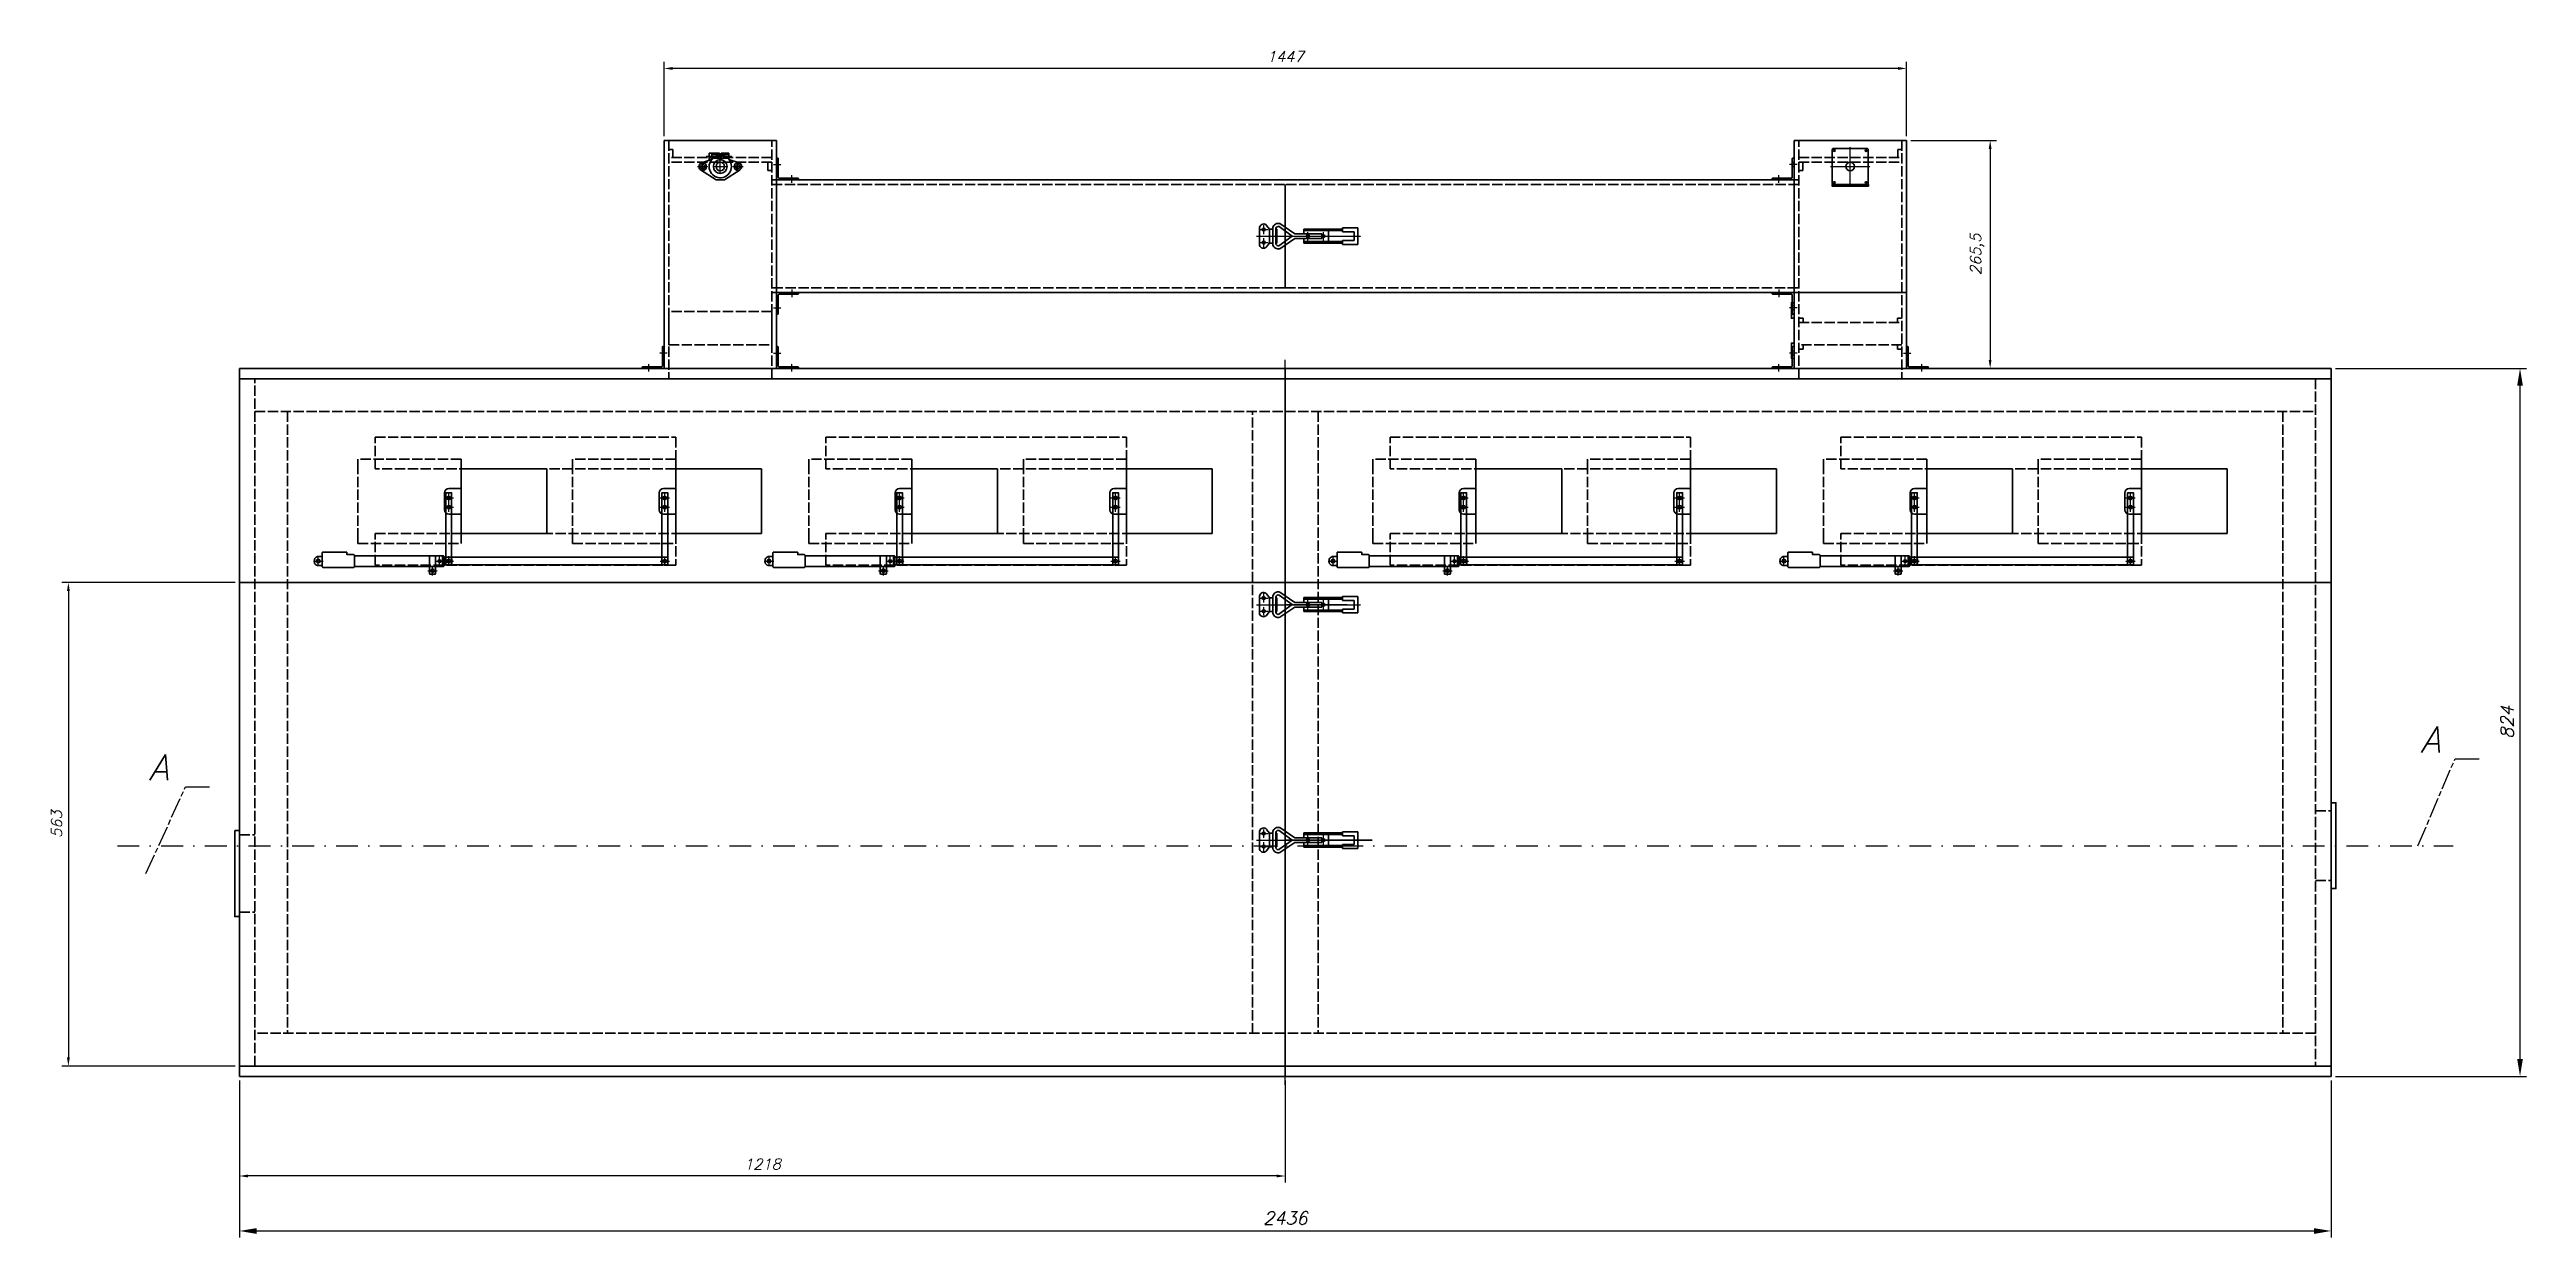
# Model space of a CAD drawing. Header units: millimetres. Extents: x 31 to 13852, y -4936 to 4514.
# Drawn here: x 3897 to 6781, y -254 to 1129 of the extents above; entities that cross this region are included whole.
import ezdxf

# ---------------------------------------------------------------- set-up
doc = ezdxf.new("R2010")
doc.units = ezdxf.units.MM
for name, pattern in [('ACAD_ISO02W100', [15, 12, -3]), ('ACAD_ISO08W100', [36, 24, -3, 6, -3]), ('CENTER', [50.8, 31.75, -6.35, 6.35, -6.35]), ('CENTER2', [1.125, 0.75, -0.125, 0.125, -0.125]), ('DASHDOTX2', [50.8, 25.4, -12.7, 0, -12.7])]:
    doc.linetypes.add(name, pattern=pattern)
for name, color, linetype, lineweight in [('ACABADO', 7, 'Continuous', 50), ('CORTE', 6, 'DASHDOTX2', 25), ('EJES', 1, 'ACAD_ISO08W100', 25), ('OCULTA', 3, 'ACAD_ISO02W100', 35), ('TEXTO', 1, 'Continuous', 35)]:
    doc.layers.add(name, color=color, linetype=linetype, lineweight=lineweight)
doc.styles.add('NORMAL', font='romans.shx', dxfattribs={"oblique": 15})
doc.dimstyles.new('ISO-25', dxfattribs={"dimtxt": 3, "dimasz": 4, "dimexe": 1.5, "dimexo": 1, "dimgap": 1.5, "dimtad": 1, "dimdec": 1, "dimtxsty": 'NORMAL', "dimcen": 0, "dimclrd": 6, "dimclre": 6, "dimclrt": 256, "dimadec": 0, "dimazin": 0, "dimtfac": 1, "dimtdec": 1, "dimtmove": 0, "dimatfit": 3, "dimfxl": 1, "dimlwd": 25, "dimlwe": 25, "dimarcsym": 0})
doc.dimstyles.new('ISO-25 (1-2)', dxfattribs={"dimtxt": 2.5, "dimasz": 2, "dimexe": 1.5, "dimexo": 1, "dimgap": 1.5, "dimtad": 1, "dimdec": 1, "dimtxsty": 'NORMAL', "dimcen": 0, "dimclrd": 6, "dimclre": 6, "dimclrt": 256, "dimadec": 0, "dimazin": 0, "dimtfac": 1, "dimtdec": 1, "dimtmove": 0, "dimatfit": 3, "dimfxl": 1, "dimlwd": 25, "dimlwe": 25, "dimarcsym": 0})

# ---------------------------------------------------------------- blocks, each defined once
blk = doc.blocks.new('*D7')
at = {"layer": 'Defpoints', "color": 0, "transparency": 16777216}
for p in [(4117.8, -66.4), (6553.8, -66.4), (6553.8, -246.4)]:
    blk.add_point(p, dxfattribs=at)
at = {"layer": 'TEXTO', "color": 6, "lineweight": 25, "transparency": 16777216}
for p, q in [((4117.8, -71.4), (4117.8, -253.9)), ((6553.8, -71.4), (6553.8, -253.9)), ((4137.8, -246.4), (6533.8, -246.4))]:
    blk.add_line(p, q, dxfattribs=at)
at = {"layer": 'TEXTO', "color": 6, "transparency": 16777216}
for points in [[(4137.8, -243.1), (4137.8, -249.8), (4117.8, -246.4)], [(6533.8, -243.1), (6533.8, -249.8), (6553.8, -246.4)]]:
    blk.add_solid(points, dxfattribs=at)
at = {"layer": 'TEXTO', "transparency": 16777216, "insert": (5335.8, -231.4), "char_height": 15, "attachment_point": 5, "style": 'NORMAL'}
blk.add_mtext('2436', dxfattribs=at)
blk = doc.blocks.new('*D8')
at = {"layer": 'Defpoints', "color": 0, "transparency": 16777216}
for p in [(6553.8, 757.6), (6773.8, 757.6), (6553.8, -66.4)]:
    blk.add_point(p, dxfattribs=at)
at = {"layer": 'TEXTO', "color": 6, "lineweight": 25, "transparency": 16777216}
for p, q in [((6558.8, 757.6), (6781.3, 757.6)), ((6773.8, -46.4), (6773.8, 737.6)), ((6558.8, -66.4), (6781.3, -66.4))]:
    blk.add_line(p, q, dxfattribs=at)
at = {"layer": 'TEXTO', "color": 6, "transparency": 16777216}
for points in [[(6770.5, 737.6), (6777.1, 737.6), (6773.8, 757.6)], [(6770.5, -46.4), (6777.1, -46.4), (6773.8, -66.4)]]:
    blk.add_solid(points, dxfattribs=at)
at = {"layer": 'TEXTO', "transparency": 16777216, "insert": (6758.8, 345.6), "char_height": 15, "attachment_point": 5, "rotation": 90, "style": 'NORMAL'}
blk.add_mtext('824', dxfattribs=at)
blk = doc.blocks.new('*D115')
at = {"layer": 'Defpoints', "color": 0, "transparency": 16777216}
for p in [(4117.8, 508.6), (3918.5, -54.4), (4117.8, -54.4)]:
    blk.add_point(p, dxfattribs=at)
at = {"layer": 'TEXTO', "color": 6, "lineweight": 25, "transparency": 16777216}
for p, q in [((4112.8, 508.6), (3911, 508.6)), ((3918.5, 498.6), (3918.5, -44.4)), ((4112.8, -54.4), (3911, -54.4))]:
    blk.add_line(p, q, dxfattribs=at)
at = {"layer": 'TEXTO', "color": 6, "transparency": 16777216}
for points in [[(3916.9, 498.6), (3920.2, 498.6), (3918.5, 508.6)], [(3916.9, -44.4), (3920.2, -44.4), (3918.5, -54.4)]]:
    blk.add_solid(points, dxfattribs=at)
at = {"layer": 'TEXTO', "transparency": 16777216, "insert": (3904.8, 227.1), "char_height": 12.5, "attachment_point": 5, "rotation": 90, "style": 'NORMAL'}
blk.add_mtext('563', dxfattribs=at)
blk = doc.blocks.new('*U10')
at = {"layer": 'EJES', "color": 0, "linetype": 'CENTER2', "transparency": 16777216}
for p, q in [((-5.6, 0), (-0.4, 0)), ((0, 0.4), (0, 5.6)), ((0.4, 0), (5.6, 0)), ((0, -5.6), (0, -0.4))]:
    blk.add_line(p, q, dxfattribs=at)
at = {"layer": 'EJES', "color": 0, "linetype": 'Continuous', "transparency": 16777216}
for p, q in [((-0.2, 0), (0.2, 0)), ((0, -0.2), (0, 0.2))]:
    blk.add_line(p, q, dxfattribs=at)
blk = doc.blocks.new('*U11')
at = {"layer": 'EJES', "color": 0, "linetype": 'CENTER2', "transparency": 16777216}
for p, q in [((-5.5, 0), (-0.4, 0)), ((0, 0.4), (0, 5.5)), ((0.4, 0), (5.5, 0)), ((0, -5.5), (0, -0.4))]:
    blk.add_line(p, q, dxfattribs=at)
at = {"layer": 'EJES', "color": 0, "linetype": 'Continuous', "transparency": 16777216}
for p, q in [((-0.2, 0), (0.2, 0)), ((0, -0.2), (0, 0.2))]:
    blk.add_line(p, q, dxfattribs=at)
blk = doc.blocks.new('*U12')
at = {"layer": 'EJES', "color": 0, "linetype": 'CENTER2', "transparency": 16777216}
for p, q in [((-5.1, 0), (-0.3, 0)), ((0, 0.3), (0, 5.1)), ((0.3, 0), (5.1, 0)), ((0, -5.1), (0, -0.3))]:
    blk.add_line(p, q, dxfattribs=at)
at = {"layer": 'EJES', "color": 0, "linetype": 'Continuous', "transparency": 16777216}
for p, q in [((-0.2, 0), (0.2, 0)), ((0, -0.2), (0, 0.2))]:
    blk.add_line(p, q, dxfattribs=at)
blk = doc.blocks.new('*U13')
at = {"layer": 'EJES', "color": 0, "linetype": 'CENTER2', "transparency": 16777216}
for p, q in [((-5.6, 0), (-0.8, 0)), ((0, 0.8), (0, 5.6)), ((0.8, 0), (5.6, 0)), ((0, -5.6), (0, -0.8))]:
    blk.add_line(p, q, dxfattribs=at)
at = {"layer": 'EJES', "color": 0, "linetype": 'Continuous', "transparency": 16777216}
for p, q in [((-0.4, 0), (0.4, 0)), ((0, -0.4), (0, 0.4))]:
    blk.add_line(p, q, dxfattribs=at)
blk = doc.blocks.new('LINEAL ACTUATOR 100 mm')
for p, q in [((125, -6.8), (125, 13.5)), ((132.1, 13.5), (132.1, -6.8)), ((131, -7.9), (126.1, -7.9))]:
    blk.add_line(p, q)
for points in [[(-1.4, 12.6), (-5.6, 12.6, 0.276904), (-9.1, 9.2), (-9.1, 5.2, 0.221109), (-5.6, 2.4), (-1.4, 2.4)], [(-1.4, 2.4), (-1.4, 2.4, -0.263959), (0, 1.3), (0, 13, -0.125426), (-1.4, 12.6)], [(36.5, 15, -0.414214), (37.6, 13.9), (37.6, 1.1, -0.414214), (36.5, 0), (1.1, 0, -0.414214), (0, 1.1), (0, 16.9, -0.414214), (1.1, 18), (27.8, 18, -0.414214), (28.9, 16.9), (28.9, 15), (36.5, 15)]]:
    blk.add_lwpolyline(points, format="xyb")
blk.add_lwpolyline([(140.2, 13.6), (37.6, 13.5), (37.6, 1.2), (140.2, 1.2)], close=True)
for points in [[(140.2, 13.5), (141, 13.5, -0.414214), (142.1, 12.4), (142.1, 2.3, -0.414214), (141, 1.2), (140.2, 1.2)], [(142.1, 2.9), (150, 2.9, 0.317191), (150, 12), (142.1, 12)]]:
    blk.add_lwpolyline(points, format="xyb", close=True)
for centre, radius in [((-4.6, 7.5), 2.12), ((136.7, 7.4), 1.64), ((147.4, 7.4), 2.12), ((128.6, -3.7), 2)]:
    blk.add_circle(centre, radius)
for centre, start, end in [((126.1, -6.8), 180, 270), ((131, -6.8), 270, 0)]:
    blk.add_arc(centre, 1.1, start, end)
at = {"layer": 'EJES', "linetype": 'CENTER2'}
for name, p in [('*U10', (-4.6, 7.5)), ('*U11', (128.6, -3.7)), ('*U12', (136.7, 7.4)), ('*U13', (147.4, 7.4))]:
    blk.add_blockref(name, p, dxfattribs=at)
blk = doc.blocks.new('*U119')
at = {"layer": 'EJES', "color": 0, "linetype": 'CENTER2', "transparency": 16777216}
for p, q in [((-5.5, 0), (-0.4, 0)), ((0, 0.4), (0, 5.5)), ((0.4, 0), (5.5, 0)), ((0, -5.5), (0, -0.4))]:
    blk.add_line(p, q, dxfattribs=at)
at = {"layer": 'EJES', "color": 0, "linetype": 'Continuous', "transparency": 16777216}
for p, q in [((-0.2, 0), (0.2, 0)), ((0, -0.2), (0, 0.2))]:
    blk.add_line(p, q, dxfattribs=at)
blk = doc.blocks.new('*U120')
at = {"layer": 'EJES', "color": 0, "linetype": 'CENTER2', "transparency": 16777216}
for p, q in [((-5.5, 0), (-0.4, 0)), ((0, 0.4), (0, 5.5)), ((0.4, 0), (5.5, 0)), ((0, -5.5), (0, -0.4))]:
    blk.add_line(p, q, dxfattribs=at)
at = {"layer": 'EJES', "color": 0, "linetype": 'Continuous', "transparency": 16777216}
for p, q in [((-0.2, 0), (0.2, 0)), ((0, -0.2), (0, 0.2))]:
    blk.add_line(p, q, dxfattribs=at)
blk = doc.blocks.new('*U121')
at = {"layer": 'EJES', "color": 0, "linetype": 'CENTER2', "transparency": 16777216}
for p, q in [((-5.5, 0), (-0.4, 0)), ((0, 0.4), (0, 5.5)), ((0.4, 0), (5.5, 0)), ((0, -5.5), (0, -0.4))]:
    blk.add_line(p, q, dxfattribs=at)
at = {"layer": 'EJES', "color": 0, "linetype": 'Continuous', "transparency": 16777216}
for p, q in [((-0.2, 0), (0.2, 0)), ((0, -0.2), (0, 0.2))]:
    blk.add_line(p, q, dxfattribs=at)
blk = doc.blocks.new('*U122')
at = {"layer": 'EJES', "color": 0, "linetype": 'CENTER2', "transparency": 16777216}
for p, q in [((-5.5, 0), (-0.4, 0)), ((0, 0.4), (0, 5.5)), ((0.4, 0), (5.5, 0)), ((0, -5.5), (0, -0.4))]:
    blk.add_line(p, q, dxfattribs=at)
at = {"layer": 'EJES', "color": 0, "linetype": 'Continuous', "transparency": 16777216}
for p, q in [((-0.2, 0), (0.2, 0)), ((0, -0.2), (0, 0.2))]:
    blk.add_line(p, q, dxfattribs=at)
blk = doc.blocks.new('*U123')
at = {"layer": 'EJES', "color": 0, "linetype": 'CENTER2', "transparency": 16777216}
for p, q in [((-5.5, 0), (-0.4, 0)), ((0, 0.4), (0, 5.5)), ((0.4, 0), (5.5, 0)), ((0, -5.5), (0, -0.4))]:
    blk.add_line(p, q, dxfattribs=at)
at = {"layer": 'EJES', "color": 0, "linetype": 'Continuous', "transparency": 16777216}
for p, q in [((-0.2, 0), (0.2, 0)), ((0, -0.2), (0, 0.2))]:
    blk.add_line(p, q, dxfattribs=at)
blk = doc.blocks.new('*U117')
at = {"layer": 'ACABADO'}
for p, q in [((120, 37.6), (120, 15.1)), ((120, 37.6), (220, 37.6)), ((220, 37.6), (220, -37.4)), ((370, 37.6), (370, 15.1)), ((370, 37.6), (470, 37.6)), ((470, 37.6), (470, -37.4)), ((100.7, 9.9), (100.7, -10.1)), ((105.7, 14.9), (120, 14.9)), ((120, -14.9), (120, 15)), ((350.7, 9.9), (350.7, -10.1)), ((355.7, 14.9), (370, 14.9)), ((370, -14.9), (370, 15)), ((105.7, -15.1), (120, -15.1)), ((120, -14.9), (120, -37.4)), ((355.7, -15.1), (370, -15.1)), ((370, -14.9), (370, -37.4)), ((220, -37.4), (120, -37.4)), ((470, -37.4), (370, -37.4))]:
    blk.add_line(p, q, dxfattribs=at)
for points in [[(102.4, -74.2), (109.1, -74.2), (109.1, 9.9), (102.4, 9.9)], [(354, -74.2), (360.7, -74.2), (360.7, 9.9), (354, 9.9)], [(102.4, -65.1), (360.7, -65.1), (360.7, -74.2), (102.4, -74.2)]]:
    blk.add_lwpolyline(points, close=True, dxfattribs=at)
for centre in [(105.7, 3.8), (357.3, 3.8), (105.7, -6.9), (357.3, -6.9), (357.3, -69.7)]:
    blk.add_circle(centre, 2, dxfattribs=at)
for centre, start, end in [((105.7, 9.9), 90, 180), ((355.7, 9.9), 90, 180), ((105.7, -10.1), 180, 270), ((355.7, -10.1), 180, 270)]:
    blk.add_arc(centre, 5, start, end, dxfattribs=at)
at = {"layer": 'OCULTA'}
for p, q in [((120, 49), (0, 49)), ((0, 49), (0, 43.5)), ((0, -43.5), (0, 43.5)), ((120, 43.5), (120, 49)), ((120, 43.5), (120, -43.5)), ((370, 49), (250, 49)), ((250, 49), (250, 43.5)), ((250, -43.5), (250, 43.5)), ((370, 43.5), (370, 49)), ((370, 43.5), (370, -43.5)), ((0, -43.5), (0, -49)), ((0, -49), (120, -49)), ((120, -49), (120, -43.5)), ((250, -43.5), (250, -49)), ((250, -49), (370, -49)), ((370, -49), (370, -43.5))]:
    blk.add_line(p, q, dxfattribs=at)
for points in [[(20, 74.6), (370, 74.6), (370, 37.6), (20, 37.6)], [(20, -37.4), (370, -37.4), (370, -74.4), (20, -74.4)]]:
    blk.add_lwpolyline(points, close=True, dxfattribs=at)
at = {"layer": 'ACABADO'}
blk.add_blockref('LINEAL ACTUATOR 100 mm', (-41.7, -77.1), dxfattribs=at)
at = {"layer": 'EJES', "linetype": 'CENTER2'}
for name, p in [('*U119', (105.7, 3.8)), ('*U121', (357.3, 3.8)), ('*U120', (105.7, -6.9)), ('*U122', (357.3, -6.9)), ('*U123', (357.3, -69.7))]:
    blk.add_blockref(name, p, dxfattribs=at)
blk = doc.blocks.new('*U118')
at = {"layer": 'EJES', "color": 0, "linetype": 'ByBlock', "lineweight": -2, "transparency": 16777216}
for p in [(0, 0), (525, 0)]:
    blk.add_blockref('*U117', p, dxfattribs=at)
blk = doc.blocks.new('Windows')
at = {"layer": 'EJES'}
blk.add_blockref('*U118', (4255.8, 603), dxfattribs=at)
blk = doc.blocks.new('*U132')
at = {"layer": 'EJES', "color": 0, "linetype": 'CENTER2', "transparency": 16777216}
blk.add_line((0, -23.1), (0, 23.1), dxfattribs=at)
blk = doc.blocks.new('*U133')
at = {"layer": 'EJES', "color": 0, "linetype": 'CENTER2', "transparency": 16777216}
blk.add_line((-23.1, 0), (23.1, 0), dxfattribs=at)
blk = doc.blocks.new('*U134')
at = {"layer": 'ACABADO'}
blk.add_circle((0, 0), 1, dxfattribs=at)
blk = doc.blocks.new('*U135')
at = {"layer": 'ACABADO', "color": 0, "linetype": 'ByBlock', "lineweight": -2, "transparency": 16777216}
for p, rotation in [((6131.5, 906.8), 180), ((6168.6, 906.8), 90), ((6131.5, 869.6), 269.9999999999999)]:
    blk.add_blockref('*U134', p, dxfattribs=dict(at, rotation=rotation))
blk.add_blockref('*U134', (6168.6, 869.6), dxfattribs=at)
blk = doc.blocks.new('*U148')
at = {"layer": 'EJES', "color": 0, "linetype": 'CENTER2', "transparency": 16777216}
blk.add_line((-16.5, 0), (13.5, 0), dxfattribs=at)
blk = doc.blocks.new('*U149')
at = {"layer": 'EJES', "color": 0, "linetype": 'CENTER2', "transparency": 16777216}
for p, q in [((-8.5, 0), (-1, 0)), ((0, 1), (0, 8.5)), ((1, 0), (8.5, 0)), ((0, -8.5), (0, -1))]:
    blk.add_line(p, q, dxfattribs=at)
at = {"layer": 'EJES', "color": 0, "linetype": 'Continuous', "transparency": 16777216}
for p, q in [((-0.5, 0), (0.5, 0)), ((0, -0.5), (0, 0.5))]:
    blk.add_line(p, q, dxfattribs=at)
blk = doc.blocks.new('*U150')
at = {"layer": 'EJES', "color": 0, "linetype": 'CENTER2', "transparency": 16777216}
for p, q in [((-6, 0), (-0.5, 0)), ((0, 0.5), (0, 6)), ((0.5, 0), (6, 0)), ((0, -6), (0, -0.5))]:
    blk.add_line(p, q, dxfattribs=at)
at = {"layer": 'EJES', "color": 0, "linetype": 'Continuous', "transparency": 16777216}
for p, q in [((-0.25, 0), (0.25, 0)), ((0, -0.25), (0, 0.25))]:
    blk.add_line(p, q, dxfattribs=at)
blk = doc.blocks.new('*U151')
at = {"layer": 'EJES', "color": 0, "linetype": 'CENTER2', "transparency": 16777216}
for p, q in [((-6, 0), (-0.5, 0)), ((0, 0.5), (0, 6)), ((0.5, 0), (6, 0)), ((0, -6), (0, -0.5))]:
    blk.add_line(p, q, dxfattribs=at)
at = {"layer": 'EJES', "color": 0, "linetype": 'Continuous', "transparency": 16777216}
for p, q in [((-0.25, 0), (0.25, 0)), ((0, -0.25), (0, 0.25))]:
    blk.add_line(p, q, dxfattribs=at)
blk = doc.blocks.new('*D152')
at = {"layer": 'Defpoints', "color": 0, "transparency": 16777216}
for p in [(6059.3, 1023.1), (6059.3, 757.6), (6156.7, 757.6)]:
    blk.add_point(p, dxfattribs=at)
at = {"layer": 'TEXTO', "color": 6, "lineweight": 25, "transparency": 16777216}
for p, q in [((6064.3, 1023.1), (6164.2, 1023.1)), ((6156.7, 1013.1), (6156.7, 767.6)), ((6064.3, 757.6), (6164.2, 757.6))]:
    blk.add_line(p, q, dxfattribs=at)
at = {"layer": 'TEXTO', "color": 6, "transparency": 16777216}
for points in [[(6155, 1013.1), (6158.3, 1013.1), (6156.7, 1023.1)], [(6155, 767.6), (6158.3, 767.6), (6156.7, 757.6)]]:
    blk.add_solid(points, dxfattribs=at)
at = {"layer": 'TEXTO', "transparency": 16777216, "insert": (6141.7, 890.3), "char_height": 12.5, "attachment_point": 5, "rotation": 90, "style": 'NORMAL'}
blk.add_mtext('265,5', dxfattribs=at)
blk = doc.blocks.new('*D153')
at = {"layer": 'Defpoints', "color": 0, "transparency": 16777216}
for p in [(4612.3, 1106.8), (4612.3, 1023.1), (6059.3, 1023.1)]:
    blk.add_point(p, dxfattribs=at)
at = {"layer": 'TEXTO', "color": 6, "lineweight": 25, "transparency": 16777216}
for p, q in [((4612.3, 1028.1), (4612.3, 1114.3)), ((6049.3, 1106.8), (4622.3, 1106.8)), ((6059.3, 1028.1), (6059.3, 1114.3))]:
    blk.add_line(p, q, dxfattribs=at)
at = {"layer": 'TEXTO', "color": 6, "transparency": 16777216}
for points in [[(4622.3, 1108.5), (4622.3, 1105.1), (4612.3, 1106.8)], [(6049.3, 1108.5), (6049.3, 1105.1), (6059.3, 1106.8)]]:
    blk.add_solid(points, dxfattribs=at)
at = {"layer": 'TEXTO', "transparency": 16777216, "insert": (5335.8, 1120.6), "char_height": 12.5, "attachment_point": 5, "style": 'NORMAL'}
blk.add_mtext('1447', dxfattribs=at)
blk = doc.blocks.new('*U154')
at = {"layer": 'EJES', "color": 0, "linetype": 'CENTER', "transparency": 16777216}
blk.add_line((0, -422), (0, 422), dxfattribs=at)
blk = doc.blocks.new('*D163')
at = {"layer": 'Defpoints', "color": 0, "transparency": 16777216}
for p in [(4117.8, -66.4), (5335.8, -66.4), (4117.8, -182.4)]:
    blk.add_point(p, dxfattribs=at)
at = {"layer": 'TEXTO', "color": 6, "lineweight": 25, "transparency": 16777216}
for p, q in [((4117.8, -71.4), (4117.8, -189.9)), ((5335.8, -71.4), (5335.8, -189.9)), ((5325.8, -182.4), (4127.8, -182.4))]:
    blk.add_line(p, q, dxfattribs=at)
at = {"layer": 'TEXTO', "color": 6, "transparency": 16777216}
for points in [[(4127.8, -180.7), (4127.8, -184.1), (4117.8, -182.4)], [(5325.8, -180.7), (5325.8, -184.1), (5335.8, -182.4)]]:
    blk.add_solid(points, dxfattribs=at)
at = {"layer": 'TEXTO', "transparency": 16777216, "insert": (4726.8, -168.6), "char_height": 12.5, "attachment_point": 5, "style": 'NORMAL'}
blk.add_mtext('1218', dxfattribs=at)
blk = doc.blocks.new('*U172')
at = {"layer": 'EJES', "color": 0, "linetype": 'CENTER2', "transparency": 16777216}
blk.add_line((4.5, 0), (-4.5, 0), dxfattribs=at)
blk = doc.blocks.new('*U169')
at = {"layer": 'EJES', "color": 0, "linetype": 'CENTER2', "transparency": 16777216}
blk.add_line((0, -4.5), (0, 4.5), dxfattribs=at)
blk = doc.blocks.new('L Angle')
at = {"layer": 'ACABADO'}
for p, q in [((5926.3, 782.5), (5926.3, 760.6)), ((5928.3, 783), (5926.8, 783)), ((5902.9, 757.6), (5902.9, 759.1)), ((5903.4, 759.6), (5925.3, 759.6))]:
    blk.add_line(p, q, dxfattribs=at)
for centre, radius, start, end in [((5926.8, 782.5), 0.5, 90, 180), ((5903.4, 759.1), 0.5, 90, 180), ((5925.3, 760.6), 1, 270, 0)]:
    blk.add_arc(centre, radius, start, end, dxfattribs=at)
at = {"layer": 'OCULTA'}
for p, q in [((5907.9, 757.6), (5907.9, 759.6)), ((5912.9, 757.6), (5912.9, 759.6)), ((5928.3, 778), (5926.3, 778)), ((5928.3, 773), (5926.3, 773))]:
    blk.add_line(p, q, dxfattribs=at)
at = {"layer": 'EJES', "linetype": 'CENTER2'}
blk.add_blockref('*U169', (5910.4, 758.6), dxfattribs=at)
blk = doc.blocks.new('L Angle 1')
at = {"layer": 'EJES'}
blk.add_blockref('L Angle', (-5928.3, -757.6), dxfattribs=at)
at = {"layer": 'EJES', "linetype": 'CENTER2'}
blk.add_blockref('*U172', (-1, 17.9), dxfattribs=at)
blk = doc.blocks.new('*U185')
at = {"layer": 'EJES', "color": 0, "linetype": 'CENTER2', "transparency": 16777216}
blk.add_line((-60.1, 0), (61.2, 0), dxfattribs=at)
blk = doc.blocks.new('*U181')
at = {"layer": 'EJES', "color": 0, "linetype": 'CENTER2', "transparency": 16777216}
for p, q in [((-5.1969, 0), (-0.33938, 0)), ((0, 0.33938), (0, 5.1969)), ((0.33938, 0), (5.1969, 0)), ((0, -5.1969), (0, -0.33938))]:
    blk.add_line(p, q, dxfattribs=at)
at = {"layer": 'EJES', "color": 0, "linetype": 'Continuous', "transparency": 16777216}
for p, q in [((-0.16969, 0), (0.16969, 0)), ((0, -0.16969), (0, 0.16969))]:
    blk.add_line(p, q, dxfattribs=at)
blk = doc.blocks.new('*U182')
at = {"layer": 'EJES', "color": 0, "linetype": 'CENTER2', "transparency": 16777216}
for p, q in [((-5.1969, 0), (-0.33938, 0)), ((0, 0.33938), (0, 5.1969)), ((0.33938, 0), (5.1969, 0)), ((0, -5.1969), (0, -0.33938))]:
    blk.add_line(p, q, dxfattribs=at)
at = {"layer": 'EJES', "color": 0, "linetype": 'Continuous', "transparency": 16777216}
for p, q in [((-0.16969, 0), (0.16969, 0)), ((0, -0.16969), (0, 0.16969))]:
    blk.add_line(p, q, dxfattribs=at)
blk = doc.blocks.new('*U183')
at = {"layer": 'EJES', "color": 0, "linetype": 'CENTER2', "transparency": 16777216}
for p, q in [((-5.1969, 0), (-0.33938, 0)), ((0, 0.33938), (0, 5.1969)), ((0.33938, 0), (5.1969, 0)), ((0, -5.1969), (0, -0.33938))]:
    blk.add_line(p, q, dxfattribs=at)
at = {"layer": 'EJES', "color": 0, "linetype": 'Continuous', "transparency": 16777216}
for p, q in [((-0.16969, 0), (0.16969, 0)), ((0, -0.16969), (0, 0.16969))]:
    blk.add_line(p, q, dxfattribs=at)
blk = doc.blocks.new('*U184')
at = {"layer": 'EJES', "color": 0, "linetype": 'CENTER2', "transparency": 16777216}
for p, q in [((-5.1969, 0), (-0.33938, 0)), ((0, 0.33938), (0, 5.1969)), ((0.33938, 0), (5.1969, 0)), ((0, -5.1969), (0, -0.33938))]:
    blk.add_line(p, q, dxfattribs=at)
at = {"layer": 'EJES', "color": 0, "linetype": 'Continuous', "transparency": 16777216}
for p, q in [((-0.16969, 0), (0.16969, 0)), ((0, -0.16969), (0, 0.16969))]:
    blk.add_line(p, q, dxfattribs=at)
blk = doc.blocks.new('Tirador')
at = {"layer": 'ACABADO'}
for p, q in [((-19.9, 10.8), (-19.9, -11)), ((-8.5, 8), (-11.9, 12.5)), ((-4.7, 8), (-8.5, 8)), ((-8.5, 8), (-8.5, -8)), ((-4.7, 10), (-4.7, -10.2)), ((-1, 8.9), (-1, -9.2)), ((-1, 8), (0, 8)), ((0, 8), (0, -8)), ((17.8, 0.1), (2.6, -11.1)), ((2.9, 11.1), (17.8, 0.1)), ((21, 2.7), (3.5, 14.6)), ((21, 2.7), (52.4, 2.7)), ((31.5, 2.7), (31.5, 8.3)), ((31.5, 8.3), (76.4, 8.3)), ((76.4, 6.4), (31.5, 6.4)), ((52.4, 2.7), (52.4, -2.7)), ((60.1, 6.4), (60.1, -6.2)), ((76.4, 9.6), (76.4, 5)), ((94.4, 9.6), (76.4, 9.6)), ((76.4, 5), (90, 5)), ((90, 5), (90, -5)), ((94.4, -9.6), (94.4, 9.6)), ((-8.5, -8), (-12.4, -12.9)), ((-8.5, -8), (-4.7, -8)), ((0, -8), (-1, -8)), ((21, -2.7), (3.5, -14.6)), ((52.4, -2.7), (21, -2.7)), ((31.5, -2.7), (31.5, -8.1)), ((76.4, -6.2), (31.5, -6.2)), ((31.5, -8.1), (76.4, -8.1)), ((90, -5), (76.4, -5)), ((76.4, -5), (76.4, -9.6)), ((76.4, -9.6), (94.4, -9.6))]:
    blk.add_line(p, q, dxfattribs=at)
for centre in [(-15.2, 7.7), (36.3, 0), (54.3, 0), (-15.1, -7.5)]:
    blk.add_circle(centre, 1.7, dxfattribs=at)
for centre, radius, start, end in [((-15.4, 9.5), 4.67, 40.7842, 162.9758), ((1.7, 8.3), 6.58, 73.7397, 165.5431), ((1.7, 8.6), 2.76, 65.6621, 173.9918), ((-15.5, -9.3), 4.72, 201.0633, 311.0429), ((1.7, -8.3), 6.58, 194.4569, 286.2603), ((1.7, -8.5), 2.79, 195.1426, 290.5761)]:
    blk.add_arc(centre, radius, start, end, dxfattribs=at)
at = {"layer": 'EJES', "linetype": 'CENTER2'}
for name, p in [('*U181', (-15.2, 7.7)), ('*U183', (36.3, 0)), ('*U184', (54.3, 0)), ('*U185', (36.7, 0)), ('*U182', (-15.1, -7.5))]:
    blk.add_blockref(name, p, dxfattribs=at)

msp = doc.modelspace()

# ---------------------------------------------------------------- linework, layer by layer
at = {"layer": 'ACABADO'}
for p, q in [((4612.29, 1023.08), (4612.29, 757.58)), ((4612.29, 1023.08), (4743.29, 1023.08)), ((4743.29, 757.58), (4743.29, 1023.08)), ((5928.29, 757.58), (5928.29, 1023.08)), ((6059.29, 1023.08), (5928.29, 1023.08)), ((6059.29, 1023.08), (6059.29, 757.58)), ((4672.79, 977.08), (4654.83, 988.82)), ((4666.31, 1000.39), (4655.85, 996.85)), ((4667.79, 1008.08), (4664.79, 1008.08)), ((4664.79, 1008.08), (4664.79, 1000.89)), ((4664.79, 1000.89), (4667.79, 1000.89)), ((4667.79, 1000.39), (4666.31, 1000.39)), ((4667.79, 1008.08), (4667.79, 1000.89)), ((4667.79, 1000.89), (4667.79, 1000.39)), ((4676.79, 1008.08), (4676.79, 1000.52)), ((4676.79, 1006.49), (4678.79, 1006.49)), ((4676.79, 1002.49), (4678.79, 1002.49)), ((4678.79, 1008.08), (4678.79, 1000.52)), ((4682.79, 977.08), (4700.75, 988.82)), ((4687.79, 1008.08), (4687.79, 1000.89)), ((4687.79, 1000.89), (4699.73, 996.85)), ((4743.29, 977.08), (5335.79, 977.08)), ((5928.29, 977.08), (5335.79, 977.08)), ((5335.79, 971.58), (5335.79, 851.58)), ((5335.79, 971.58), (5335.79, 851.58)), ((5335.79, 846.08), (4743.29, 846.08)), ((5335.79, 846.08), (5928.29, 846.08)), ((5928.29, 846.08), (6059.29, 846.08)), ((4117.79, 757.58), (6553.79, 757.58)), ((4117.79, -66.42), (4117.79, 757.58)), ((5335.79, 757.58), (5335.79, -66.42)), ((6553.79, 757.58), (6553.79, -66.42)), ((6553.79, 745.58), (4117.79, 745.58)), ((4117.79, -66.42), (4117.79, 508.58)), ((4117.79, 508.58), (6553.79, 508.58)), ((5335.79, 482.58), (5407.79, 482.58)), ((5335.79, 208.58), (5437.03, 208.58)), ((4117.79, -54.42), (6553.79, -54.42)), ((6553.79, -66.42), (4117.79, -66.42))]:
    msp.add_line(p, q, dxfattribs=at)
msp.add_lwpolyline([(5974.23, 1013.58), (6013.35, 1013.58, -0.4142136), (6014.79, 1012.15), (6014.79, 973.02, -0.4142136), (6013.35, 971.58), (5974.23, 971.58, -0.4142136), (5972.79, 973.02), (5972.79, 1012.15, -0.4142136)], format="xyb", close=True, dxfattribs=at)
for points in [[(4676.79, 1008.08), (4667.79, 1008.08)], [(4687.79, 1008.08), (4678.79, 1008.08)], [(4672.79, 977.08), (4682.79, 977.08)]]:
    msp.add_lwpolyline(points, dxfattribs=at)
for points in [[(5972.79, 971.58), (6014.99, 971.58), (6014.99, 969.58), (5972.79, 969.58)], [(5928.29, 834.07), (5925.18, 834.07), (5925.18, 816.11), (5928.29, 816.11)], [(5928.29, 787.14), (5925.18, 787.14), (5925.18, 769.19), (5928.29, 769.19)], [(6553.79, 252.08), (6559.29, 252.08), (6559.29, 152.08), (6553.79, 152.08)], [(4112.29, 219.58), (4117.79, 219.58), (4117.79, 119.58), (4112.29, 119.58)]]:
    msp.add_lwpolyline(points, close=True, dxfattribs=at)
for centre, radius in [((4657.29, 992.58), 4.5), ((4657.29, 992.58), 2.5), ((4677.79, 992.58), 8), ((4677.79, 992.58), 5), ((4698.29, 992.58), 4.5), ((4698.29, 992.58), 2.5), ((5993.79, 992.58), 5)]:
    msp.add_circle(centre, radius, dxfattribs=at)
for start, end in [(143.0936, 85.58827), (94.41173, 140.28486)]:
    msp.add_arc((4677.79, 992.58), 13, start, end, dxfattribs=at)
at = {"layer": 'CORTE'}
msp.add_line((3975.75, 202.08), (6695.83, 202.08), dxfattribs=at)
at = {"layer": 'OCULTA'}
for p, q in [((4617.79, 1023.08), (4617.79, 745.58)), ((4617.79, 1012.58), (4622.59, 1012.58)), ((4622.59, 1012.58), (4622.59, 1003.08)), ((4737.79, 745.58), (4737.79, 1023.08)), ((5933.79, 745.58), (5933.79, 1023.08)), ((6053.79, 1012.58), (6048.99, 1012.58)), ((6048.99, 1012.58), (6048.99, 1003.08)), ((6053.79, 1023.08), (6053.79, 745.58)), ((4737.79, 1003.08), (4617.79, 1003.08)), ((4737.79, 997.58), (4617.79, 997.58)), ((4667.79, 1006.49), (4676.79, 1006.49)), ((4667.79, 1002.49), (4676.79, 1002.49)), ((4678.79, 1006.49), (4687.79, 1006.49)), ((4678.79, 1002.49), (4687.79, 1002.49)), ((4732.99, 997.58), (4732.99, 988.08)), ((4732.99, 988.08), (4737.79, 988.08)), ((5933.79, 1003.08), (6053.79, 1003.08)), ((5933.79, 997.58), (6053.79, 997.58)), ((5933.79, 988.08), (5938.59, 988.08)), ((5938.59, 988.08), (5938.59, 997.58)), ((4737.79, 977.08), (4743.29, 977.08)), ((4737.79, 971.58), (5335.79, 971.58)), ((5933.79, 971.58), (5335.79, 971.58)), ((5933.79, 977.08), (5928.29, 977.08)), ((5335.79, 851.58), (4737.79, 851.58)), ((4743.29, 846.08), (4737.79, 846.08)), ((5335.79, 851.58), (5933.79, 851.58)), ((5928.29, 846.08), (5933.79, 846.08)), ((5933.79, 815.93), (5938.79, 815.93)), ((5933.79, 810.93), (6053.79, 810.93)), ((5938.79, 815.93), (5938.79, 810.93)), ((6053.79, 815.93), (6048.79, 815.93)), ((6048.79, 815.93), (6048.79, 810.93)), ((6053.79, 784.93), (5933.79, 784.93)), ((5933.79, 779.93), (5938.79, 779.93)), ((5938.79, 779.93), (5938.79, 784.93)), ((6048.79, 779.93), (6048.79, 784.93)), ((6053.79, 779.93), (6048.79, 779.93)), ((4135.79, -54.42), (4135.79, 745.58)), ((6535.79, 745.58), (6535.79, -54.42)), ((4135.79, 707.48), (6535.79, 707.48)), ((4173.89, 707.48), (4173.89, -16.32)), ((5297.69, -16.32), (5297.69, 707.48)), ((5373.89, 707.48), (5373.89, -16.32)), ((6497.69, 707.48), (6497.69, -16.32)), ((6535.79, 242.58), (6553.79, 242.58)), ((4117.79, 214.58), (4135.79, 214.58)), ((6535.79, 161.58), (6553.79, 161.58)), ((4117.79, 124.58), (4135.79, 124.58)), ((6535.79, -16.32), (4135.79, -16.32))]:
    msp.add_line(p, q, dxfattribs=at)
msp.add_lwpolyline([(4737.79, 823.93), (4617.79, 823.93), (4617.79, 784.93), (4737.79, 784.93)], close=True, dxfattribs=at)

# ---------------------------------------------------------------- block references
at = {"layer": 'ACABADO'}
for name, p in [('*U135', (-156.3, 104.38)), ('Tirador', (5325.83, 911.58)), ('Tirador', (5325.83, 482.58)), ('Tirador', (5325.83, 208.58))]:
    msp.add_blockref(name, p, dxfattribs=at)
at = {"layer": 'EJES', "linetype": 'CENTER2'}
for name, p in [('*U132', (5993.79, 992.58)), ('*U150', (4657.29, 992.58)), ('*U148', (4677.79, 1004.49)), ('*U149', (4677.79, 992.58)), ('*U151', (4698.29, 992.58)), ('*U133', (5993.79, 992.58))]:
    msp.add_blockref(name, p, dxfattribs=at)
at = {"layer": 'EJES', "xscale": -1}
for p in [(4743.29, 977.08), (4743.29, 757.58), (6059.29, 757.58)]:
    msp.add_blockref('L Angle 1', p, dxfattribs=at)
at = {"layer": 'EJES'}
for p in [(5928.29, 977.08), (4612.29, 757.58), (5928.29, 757.58)]:
    msp.add_blockref('L Angle 1', p, dxfattribs=at)
at = {"layer": 'EJES', "xscale": -1, "rotation": 270}
msp.add_blockref('L Angle 1', (4743.29, 846.08), dxfattribs=at)
at = {"layer": 'EJES', "rotation": 90}
msp.add_blockref('L Angle 1', (5928.29, 846.08), dxfattribs=at)
at = {"layer": 'EJES', "linetype": 'CENTER'}
msp.add_blockref('*U154', (5335.79, 345.58), dxfattribs=at)
at = {"layer": 'TEXTO'}
for p in [(0, 0), (1181.96, 0)]:
    msp.add_blockref('Windows', p, dxfattribs=at)

# ---------------------------------------------------------------- texts
at = {"layer": 'EJES', "char_height": 30, "attachment_point": 7, "style": 'NORMAL'}
for insert in [(6657.92, 310.7), (4011.93, 278.2)]:
    msp.add_mtext('A', dxfattribs=dict(at, insert=insert))

# ---------------------------------------------------------------- dimensions: what is measured, and where the dimension line sits
at = {"layer": 'TEXTO'}
for base, p1, p2, dimstyle, picture, middle in [((4612.29, 1106.81), (6059.29, 1023.08), (4612.29, 1023.08), 'ISO-25 (1-2)', '*D153', (5335.79, 1120.56)), ((6553.79, -246.42), (4117.79, -66.42), (6553.79, -66.42), 'ISO-25', '*D7', (5335.79, -231.42)), ((4117.79, -182.4), (5335.79, -66.42), (4117.79, -66.42), 'ISO-25 (1-2)', '*D163', (4726.79, -168.65))]:
    dim = msp.add_linear_dim(base=base, p1=p1, p2=p2, dimstyle=dimstyle, dxfattribs=at)
    dim.commit()
    dim.dimension.update_dxf_attribs({"geometry": picture, "text_midpoint": middle})
for base, p1, p2, dimstyle, picture, middle in [((6156.66, 757.58), (6059.29, 1023.08), (6059.29, 757.58), 'ISO-25 (1-2)', '*D152', (6141.72, 890.33)), ((6773.79, 757.58), (6553.79, -66.42), (6553.79, 757.58), 'ISO-25', '*D8', (6758.79, 345.58)), ((3918.54, -54.42), (4117.79, 508.58), (4117.79, -54.42), 'ISO-25 (1-2)', '*D115', (3904.79, 227.08))]:
    dim = msp.add_linear_dim(base=base, p1=p1, p2=p2, angle=90, dimstyle=dimstyle, dxfattribs=at)
    dim.commit()
    dim.dimension.update_dxf_attribs({"geometry": picture, "text_midpoint": middle})

# ---------------------------------------------------------------- leaders
at = {"layer": 'EJES', "annotation_type": 0, "has_hookline": 1, "hookline_direction": 0, "text_width": 22.86}
for points in [[(6654.92, 202.08), (6698.09, 303.2), (6702.09, 303.2)], [(4008.93, 169.58), (4055.01, 270.7), (4059.01, 270.7)]]:
    msp.add_leader(points, dimstyle='ISO-25', override={"dimscale": 0}, dxfattribs=at)

doc.saveas('drawing.dxf')
